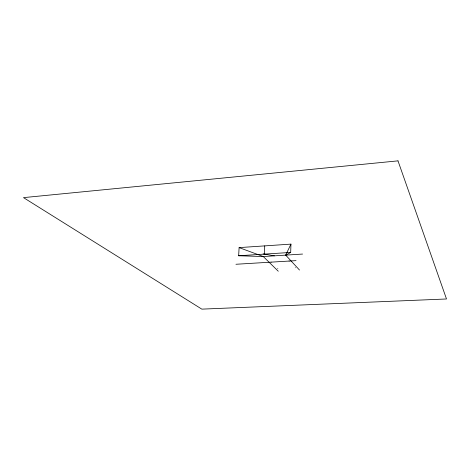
<?xml version="1.0" encoding="UTF-8"?>
<svg xmlns="http://www.w3.org/2000/svg" width="470" height="470" viewBox="0 0 470 470"><rect width="100%" height="100%" fill="white"/><g stroke="black" fill="none" stroke-linecap="round" stroke-linejoin="round"><path stroke-width="0.7" d="M299.502 270.044L285.684 255.122L290.695 252.431L290.948 244.118L239.107 247.614L238.66 255.756L263.271 256.532L302.574 254.059M264.387 254.111L264.739 245.886M289.026 260.985L289.256 261.044M285.684 255.122L290.948 244.118M295.236 267.736L295.33 267.653M238.66 255.756L290.695 252.431M235.952 264.269L296.029 260.644M263.135 253.894L274.421 255.833M239.107 247.614L263.271 256.532L278.275 271.237M271.166 262.096L271.078 262.178M277.623 268.652L277.841 268.681M397.99 160.863L23.5 197.629L201.836 309.137L446.5 298.973L397.99 160.863"/></g></svg>
